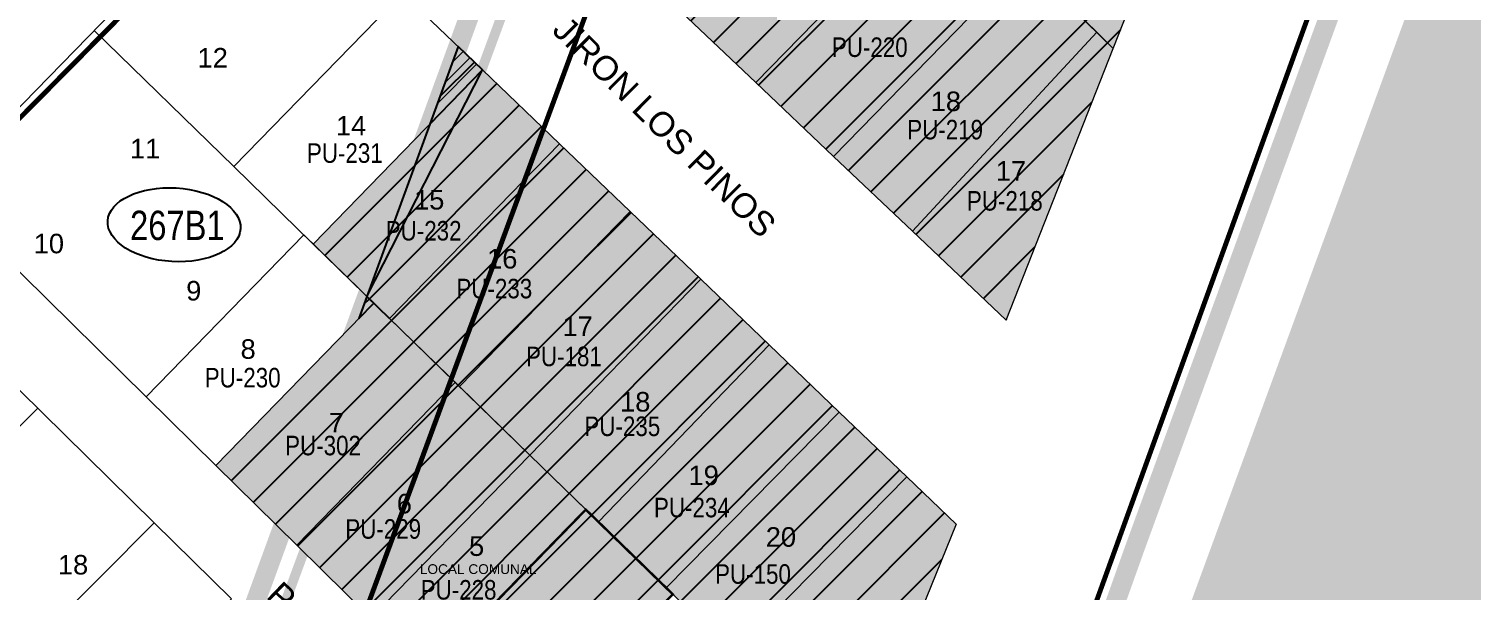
# Model space of a CAD drawing. Header units: metres. Extents: x 546056 to 547654, y 9072317 to 9075555.
# Drawn here: x 546963.8 to 547111.6, y 9074696.3 to 9074753.8 of the extents above; entities that cross this region are included whole.
import ezdxf
from ezdxf.enums import TextEntityAlignment as Align

# ---------------------------------------------------------------- set-up
doc = ezdxf.new("R2010")
doc.units = ezdxf.units.M
for name, pattern in [('ACAD_ISO10W100', [18, 12, -3, 0, -3]), ('DASHDOT', [1, 0.5, -0.25, 0, -0.25]), ('DASHED', [0.75, 0.5, -0.25])]:
    doc.linetypes.add(name, pattern=pattern)
doc.layers.get('0').update_dxf_attribs({"color": 130})
for name, color, linetype in [('0-poligonos', 7, 'DASHED'), ('3. HACHT_ADQUIRIDO', 3, 'Continuous'), ('AH LAS GAVIOTAS', 7, 'Continuous'), ('AREA PARCIAL', 9, 'Continuous'), ('CODIGO PREDIO', 5, 'Continuous'), ('ENTREGADOS A OPAT', 130, 'Continuous'), ('LOTES', 7, 'Continuous'), ('LOTES_PREDIOS', 7, 'Continuous'), ('MANZANA', 7, 'Continuous'), ('PARTIDA 11161618_MTC', 150, 'Continuous'), ('PARTIDA_P19012732', 40, 'Continuous'), ('PERIMETRICO', 1, 'Continuous'), ('VIAS', 7, 'Continuous')]:
    doc.layers.add(name, color=color, linetype=linetype)
doc.styles.add('arial', font='arial.ttf', dxfattribs={"height": 0.1})
doc.styles.add('CODIGO', font='ARIALN.TTF')

msp = doc.modelspace()

# ---------------------------------------------------------------- hatches: boundary and pattern name
at = {"true_color": 0xbdeeff, "transparency": 33554559}
h = msp.add_hatch(color=254, dxfattribs=at)
h.dxf.hatch_style = 1
h.paths.add_polyline_path([(547349.3, 9074052.99), (547347.59, 9074107.75), (547335.9, 9074188.46), (547321.31, 9074245.17), (547392.34, 9074835.03), (547386.14, 9074925.07), (547416.57, 9075031.22), (547427.05, 9075045.78), (547416.93, 9075067.03), (547415.18, 9075076.21), (547429.51, 9075118.23), (547422.26, 9075124.53), (547421.14, 9075147.77), (547434.77, 9075162.43), (547439.89, 9075179.38), (547443.64, 9075197.78), (547462.71, 9075245.98), (547577.46, 9075370.75), (547399.73, 9075531.63), (547385.41, 9075513.8), (547357.77, 9075439.43), (547355.99, 9075440.1), (546239.78, 9072396.33), (546249.8, 9072358.35), (546734.39, 9072481.83), (546808.97, 9072697.79), (546816.43, 9072719.67), (546868.02, 9072857.11), (546870.42, 9072863.77), (547105.84, 9072927.93), (547071.26, 9073050.57), (547073.1, 9073080.4), (547077.07, 9073179.84), (547032.15, 9073499.03), (547079.36, 9073627.77), (547075.7, 9073729.58), (547086.01, 9073756.98), (547074.43, 9073809.59), (547233.46, 9073846.21), (547328.77, 9073908.99)])
at = {"layer": '3. HACHT_ADQUIRIDO', "lineweight": 0, "ltscale": 0.3}
h = msp.add_hatch(color=92, dxfattribs=at)
h.dxf.hatch_style = 1
h.paths.add_polyline_path([(547078.05, 9074759.97), (547047.4, 9074789.82), (547041.75, 9074784.1), (547074.85, 9074751.84)])
h = msp.add_hatch(color=92, dxfattribs=at)
h.dxf.hatch_style = 1
h.paths.add_polyline_path([(547057.84, 9074768.42), (547050.29, 9074775.78), (547030.59, 9074755.59), (547038.24, 9074748.33)])
h = msp.add_hatch(color=92, dxfattribs=at)
h.dxf.hatch_style = 1
h.paths.add_polyline_path([(547065.7, 9074760.77), (547057.84, 9074768.42), (547038.24, 9074748.33), (547046.2, 9074740.78)])
h = msp.add_hatch(color=92, dxfattribs=at)
h.dxf.hatch_style = 1
h.paths.add_polyline_path([(547073.15, 9074753.5), (547065.7, 9074760.77), (547046.2, 9074740.78), (547054.27, 9074733.13)])
h = msp.add_hatch(color=92, dxfattribs=at)
h.dxf.hatch_style = 1
h.paths.add_polyline_path([(547074.85, 9074751.84), (547073.15, 9074753.5), (547054.27, 9074733.13), (547063.89, 9074724)])
h = msp.add_hatch(dxfattribs=at)
h.set_pattern_fill('ANSI31', color=92, scale=0.3)
h.paths.add_polyline_path([(547010.26, 9074749.63), (547007.76, 9074752.03), (547004.85, 9074744.07)])
h = msp.add_hatch(color=92, dxfattribs=at)
h.dxf.hatch_style = 1
h.paths.add_polyline_path([(547010.1, 9074749.46), (547010.19, 9074749.7), (547007.76, 9074752.03), (547004.85, 9074744.07)])
h = msp.add_hatch(color=92, dxfattribs=at)
h.dxf.hatch_style = 1
h.paths.add_polyline_path([(547000.74, 9074724.19), (547018.15, 9074742.06), (547010.26, 9074749.63), (546992.91, 9074731.81)])
h = msp.add_hatch(color=92, dxfattribs=at)
h.dxf.hatch_style = 1
h.paths.add_polyline_path([(547018.15, 9074742.06), (547025.37, 9074735.14), (547007.91, 9074717.21), (547000.74, 9074724.19)])
h = msp.add_hatch(color=92, dxfattribs=at)
h.dxf.hatch_style = 1
h.paths.add_polyline_path([(547015.09, 9074710.21), (547032.61, 9074728.2), (547025.37, 9074735.14), (547007.91, 9074717.21)])
h = msp.add_hatch(color=92, dxfattribs=at)
h.dxf.hatch_style = 1
h.paths.add_polyline_path([(547032.61, 9074728.2), (547039.61, 9074721.48), (547022.13, 9074703.36), (547015.09, 9074710.21)])
h = msp.add_hatch(color=92, dxfattribs=at)
h.dxf.hatch_style = 1
h.paths.add_polyline_path([(546999.13, 9074725.75), (546998.42, 9074726.45), (546997.59, 9074724.17)])
h = msp.add_hatch(color=92, dxfattribs=at)
h.dxf.hatch_style = 1
h.paths.add_polyline_path([(546982.94, 9074709.13), (546991.22, 9074700.97), (547007.46, 9074717.65), (546999.13, 9074725.75)])
h = msp.add_hatch(color=92, dxfattribs=at)
h.dxf.hatch_style = 1
h.paths.add_polyline_path([(547039.61, 9074721.48), (547046.79, 9074714.6), (547029.07, 9074696.6), (547022.13, 9074703.36)])
h = msp.add_hatch(color=92, dxfattribs=at)
h.dxf.hatch_style = 1
h.paths.add_polyline_path([(546991.22, 9074700.97), (546998.81, 9074693.5), (547015.09, 9074710.21), (547007.46, 9074717.65)])
h = msp.add_hatch(color=92, dxfattribs=at)
h.dxf.hatch_style = 1
h.paths.add_polyline_path([(547029.07, 9074696.6), (547035.94, 9074689.91), (547053.69, 9074707.98), (547046.79, 9074714.6)])
h = msp.add_hatch(color=92, dxfattribs=at)
h.dxf.hatch_style = 1
h.paths.add_polyline_path([(547004.52, 9074687.88), (546998.81, 9074693.5), (547015.09, 9074710.21), (547020.83, 9074704.62)])
h = msp.add_hatch(color=92, dxfattribs=at)
h.dxf.hatch_style = 1
h.paths.add_polyline_path([(547048.46, 9074677.71), (547035.94, 9074689.91), (547053.69, 9074707.98), (547058.74, 9074703.14)])
h = msp.add_hatch(color=92, dxfattribs=at)
h.dxf.hatch_style = 1
h.paths.add_polyline_path([(547029.74, 9074695.95), (547020.83, 9074704.62), (547004.52, 9074687.88), (547013.38, 9074679.16)])
h.paths.add_polyline_path([(547013.5, 9074687.76), (547022.29, 9074687.76), (547022.29, 9074690.82), (547013.5, 9074690.82)], flags=24)
h.paths.add_polyline_path([(547003.57, 9074697.75), (547016.04, 9074697.75), (547016.04, 9074699.3), (547003.57, 9074699.3)], flags=9)
h.paths.add_polyline_path([(547015.97, 9074690.11), (547018.52, 9074690.11), (547018.52, 9074693.11), (547015.97, 9074693.11)], flags=24)
at = {"layer": 'ENTREGADOS A OPAT'}
h = msp.add_hatch(dxfattribs=at)
h.set_pattern_fill('ANSI31', color=256)
h.paths.add_polyline_path([(547047.4, 9074789.82), (547044.02, 9074786.4), (547041.75, 9074784.1), (547050.29, 9074775.78), (547057.84, 9074768.42), (547074.85, 9074751.84), (547078.05, 9074759.97)])
h.paths.add_polyline_path([(547058.46, 9074776.58), (547067.24, 9074776.58), (547067.24, 9074779.64), (547058.46, 9074779.64)], flags=24)
h.paths.add_polyline_path([(547055.99, 9074773.12), (547060.12, 9074773.12), (547060.12, 9074776.18), (547055.99, 9074776.18)], flags=24)
h.paths.add_polyline_path([(547054.69, 9074769.96), (547063.48, 9074769.96), (547063.48, 9074773.02), (547054.69, 9074773.02)], flags=25)
h = msp.add_hatch(dxfattribs=at)
h.set_pattern_fill('ANSI31', color=256)
h.paths.add_polyline_path([(547057.84, 9074768.42), (547050.29, 9074775.78), (547030.59, 9074755.59), (547038.24, 9074748.33)])
h.paths.add_polyline_path([(547054.69, 9074769.96), (547063.48, 9074769.96), (547063.48, 9074773.02), (547054.69, 9074773.02)], flags=9)
h.paths.add_polyline_path([(547038.28, 9074758.21), (547047.07, 9074758.21), (547047.07, 9074761.27), (547038.28, 9074761.27)], flags=24)
h.paths.add_polyline_path([(547041.34, 9074761.39), (547045.47, 9074761.39), (547045.47, 9074764.45), (547041.34, 9074764.45)], flags=24)
h = msp.add_hatch(dxfattribs=at)
h.set_pattern_fill('ANSI31', color=256)
h.paths.add_polyline_path([(547065.7, 9074760.77), (547057.84, 9074768.42), (547038.24, 9074748.33), (547046.2, 9074740.78)])
h.paths.add_polyline_path([(547045.52, 9074750.42), (547054.31, 9074750.42), (547054.31, 9074753.48), (547045.52, 9074753.48)], flags=24)
h.paths.add_polyline_path([(547048.66, 9074753.49), (547052.79, 9074753.49), (547052.79, 9074756.55), (547048.66, 9074756.55)], flags=24)
h = msp.add_hatch(dxfattribs=at)
h.set_pattern_fill('ANSI31', color=256)
h.paths.add_polyline_path([(547073.15, 9074753.5), (547065.7, 9074760.77), (547046.2, 9074740.78), (547054.27, 9074733.13)])
h.paths.add_polyline_path([(547053.24, 9074741.97), (547062.02, 9074741.97), (547062.02, 9074745.03), (547053.24, 9074745.03)], flags=24)
h.paths.add_polyline_path([(547055.64, 9074744.87), (547059.77, 9074744.87), (547059.77, 9074747.94), (547055.64, 9074747.94)], flags=24)
h = msp.add_hatch(dxfattribs=at)
h.set_pattern_fill('ANSI31', color=256)
h.paths.add_polyline_path([(547074.85, 9074751.84), (547073.15, 9074753.5), (547054.27, 9074733.13), (547063.89, 9074724)])
h.paths.add_polyline_path([(547062.32, 9074737.8), (547066.43, 9074737.8), (547066.43, 9074740.81), (547062.32, 9074740.81)], flags=24)
h.paths.add_polyline_path([(547059.34, 9074734.68), (547068.13, 9074734.68), (547068.13, 9074737.75), (547059.34, 9074737.75)], flags=24)
h = msp.add_hatch(dxfattribs=at)
h.set_pattern_fill('ANSI31', color=256)
h.paths.add_polyline_path([(547010.1, 9074749.46), (547010.19, 9074749.7), (547007.76, 9074752.03), (547004.85, 9074744.07)])
h = msp.add_hatch(dxfattribs=at)
h.set_pattern_fill('ANSI31', color=256)
h.paths.add_polyline_path([(547016.51, 9074743.63), (547010.26, 9074749.63), (546998.42, 9074726.45), (547000.74, 9074724.19), (547014.58, 9074738.39)])
h.paths.add_polyline_path([(547004.85, 9074744.07), (546992.91, 9074731.81), (546998.42, 9074726.45)])
h.paths.add_polyline_path([(547010.26, 9074749.63), (547004.85, 9074744.07), (546998.42, 9074726.45)], flags=17)
h.paths.add_polyline_path([(546999.82, 9074731.62), (547008.61, 9074731.62), (547008.61, 9074734.69), (546999.82, 9074734.69)], flags=24)
h.paths.add_polyline_path([(547002.73, 9074734.79), (547006.86, 9074734.79), (547006.86, 9074737.86), (547002.73, 9074737.86)], flags=24)
h = msp.add_hatch(dxfattribs=at)
h.set_pattern_fill('ANSI31', color=256)
h.paths.add_polyline_path([(547025.37, 9074735.14), (547018.15, 9074742.06), (547014.58, 9074738.39), (547007.06, 9074718.03), (547007.91, 9074717.21)])
h.paths.add_polyline_path([(547014.58, 9074738.39), (547000.74, 9074724.19), (547007.06, 9074718.03)])
h.paths.add_polyline_path([(547007.06, 9074725.7), (547015.85, 9074725.7), (547015.85, 9074728.77), (547007.06, 9074728.77)], flags=9)
h.paths.add_polyline_path([(547010.2, 9074728.75), (547014.33, 9074728.75), (547014.33, 9074731.82), (547010.2, 9074731.82)], flags=24)
h = msp.add_hatch(dxfattribs=at)
h.set_pattern_fill('ANSI31', color=256)
h.paths.add_polyline_path([(547032.61, 9074728.2), (547025.37, 9074735.14), (547007.91, 9074717.21), (547015.09, 9074710.21)])
h.paths.add_polyline_path([(547014.19, 9074718.75), (547022.98, 9074718.75), (547022.98, 9074721.82), (547014.19, 9074721.82)], flags=24)
h.paths.add_polyline_path([(547017.93, 9074721.89), (547022.05, 9074721.89), (547022.05, 9074724.9), (547017.93, 9074724.9)], flags=24)
h = msp.add_hatch(dxfattribs=at)
h.set_pattern_fill('ANSI31', color=256)
h.paths.add_polyline_path([(547039.61, 9074721.48), (547032.61, 9074728.2), (547015.09, 9074710.21), (547022.13, 9074703.36)])
h.paths.add_polyline_path([(547020.18, 9074711.6), (547028.97, 9074711.6), (547028.97, 9074714.66), (547020.18, 9074714.66)], flags=24)
h.paths.add_polyline_path([(547023.82, 9074714.12), (547027.95, 9074714.12), (547027.95, 9074717.18), (547023.82, 9074717.18)], flags=24)
h = msp.add_hatch(dxfattribs=at)
h.set_pattern_fill('ANSI31', color=256)
h.paths.add_polyline_path([(546998.42, 9074726.45), (546997.59, 9074724.17), (546999.13, 9074725.75)])
h = msp.add_hatch(dxfattribs=at)
h.set_pattern_fill('ANSI31', color=256)
h.paths.add_polyline_path([(547007.06, 9074718.03), (547000.74, 9074724.19), (546999.13, 9074725.75), (546997.59, 9074724.17), (546989.68, 9074702.49), (546991.22, 9074700.97), (547006.59, 9074716.76)])
h.paths.add_polyline_path([(546997.59, 9074724.17), (546982.94, 9074709.13), (546989.68, 9074702.49)])
h.paths.add_polyline_path([(546989.52, 9074709.64), (546998.31, 9074709.64), (546998.31, 9074712.7), (546989.52, 9074712.7)], flags=9)
h.paths.add_polyline_path([(546994.01, 9074712.03), (546996.56, 9074712.03), (546996.56, 9074714.99), (546994.01, 9074714.99)], flags=24)
h = msp.add_hatch(dxfattribs=at)
h.set_pattern_fill('ANSI31', color=256)
h.paths.add_polyline_path([(547007.91, 9074717.21), (547007.46, 9074717.65), (547006.6, 9074716.76), (546998.22, 9074694.08), (546998.81, 9074693.5), (547015.09, 9074710.21)])
h.paths.add_polyline_path([(547006.59, 9074716.76), (547007.06, 9074718.03), (547000.74, 9074724.19), (546999.13, 9074725.75), (546997.59, 9074724.17), (546989.68, 9074702.49), (546991.22, 9074700.97)])
h.paths.add_polyline_path([(547006.59, 9074716.76), (546991.22, 9074700.97), (546998.22, 9074694.08)])
h.paths.add_polyline_path([(547003.57, 9074697.75), (547016.04, 9074697.75), (547016.04, 9074699.3), (547003.57, 9074699.3)], flags=9)
h.paths.add_polyline_path([(546995.68, 9074701.1), (547004.47, 9074701.1), (547004.47, 9074704.16), (546995.68, 9074704.16)], flags=24)
h.paths.add_polyline_path([(547000.96, 9074703.69), (547003.53, 9074703.69), (547003.53, 9074706.76), (547000.96, 9074706.76)], flags=24)
h.paths.add_polyline_path([(546989.52, 9074709.64), (546998.31, 9074709.64), (546998.31, 9074712.7), (546989.52, 9074712.7)], flags=9)
h.paths.add_polyline_path([(546994.01, 9074712.03), (546996.56, 9074712.03), (546996.56, 9074714.99), (546994.01, 9074714.99)], flags=24)
h = msp.add_hatch(dxfattribs=at)
h.set_pattern_fill('ANSI31', color=256)
h.paths.add_polyline_path([(547046.79, 9074714.6), (547039.61, 9074721.48), (547022.13, 9074703.36), (547029.07, 9074696.6)])
h.paths.add_polyline_path([(547027.3, 9074703.29), (547036.09, 9074703.29), (547036.09, 9074706.35), (547027.3, 9074706.35)], flags=24)
h.paths.add_polyline_path([(547030.83, 9074706.58), (547034.96, 9074706.58), (547034.96, 9074709.64), (547030.83, 9074709.64)], flags=24)
h = msp.add_hatch(dxfattribs=at)
h.set_pattern_fill('ANSI31', color=256)
h.paths.add_polyline_path([(547053.69, 9074707.98), (547046.79, 9074714.6), (547029.07, 9074696.6), (547029.74, 9074695.95), (547035.94, 9074689.91)])
h.paths.add_polyline_path([(547033.55, 9074696.48), (547042.34, 9074696.48), (547042.34, 9074699.55), (547033.55, 9074699.55)], flags=24)
h.paths.add_polyline_path([(547038.75, 9074700.27), (547042.88, 9074700.27), (547042.88, 9074703.33), (547038.75, 9074703.33)], flags=24)
h = msp.add_hatch(dxfattribs=at)
h.set_pattern_fill('ANSI31', color=256)
h.paths.add_polyline_path([(547015.09, 9074710.21), (546998.81, 9074693.5), (547004.52, 9074687.88), (547020.83, 9074704.62)])
h.paths.add_polyline_path([(547003.57, 9074697.75), (547016.04, 9074697.75), (547016.04, 9074699.3), (547003.57, 9074699.3)], flags=24)
h.paths.add_polyline_path([(547003.41, 9074694.87), (547012.19, 9074694.87), (547012.19, 9074697.93), (547003.41, 9074697.93)], flags=24)
h.paths.add_polyline_path([(547008.38, 9074699.35), (547010.93, 9074699.35), (547010.93, 9074702.36), (547008.38, 9074702.36)], flags=24)
h = msp.add_hatch(dxfattribs=at)
h.set_pattern_fill('ANSI31', color=256)
h.paths.add_polyline_path([(547058.74, 9074703.14), (547053.69, 9074707.98), (547035.94, 9074689.91), (547037.39, 9074688.5), (547044.95, 9074681.13), (547048.47, 9074677.71)])
h.paths.add_polyline_path([(547043.61, 9074689.63), (547052.4, 9074689.63), (547052.4, 9074692.7), (547043.61, 9074692.7)], flags=24)
h.paths.add_polyline_path([(547046.58, 9074692.82), (547050.69, 9074692.82), (547050.69, 9074695.84), (547046.58, 9074695.84)], flags=24)
h = msp.add_hatch(dxfattribs=at)
h.set_pattern_fill('ANSI31', color=256)
h.paths.add_polyline_path([(547029.74, 9074695.95), (547020.83, 9074704.62), (547004.52, 9074687.88), (547013.38, 9074679.16)])
h.paths.add_polyline_path([(547013.5, 9074687.76), (547022.29, 9074687.76), (547022.29, 9074690.82), (547013.5, 9074690.82)], flags=24)
h.paths.add_polyline_path([(547003.57, 9074697.75), (547016.04, 9074697.75), (547016.04, 9074699.3), (547003.57, 9074699.3)], flags=9)
h.paths.add_polyline_path([(547015.97, 9074690.11), (547018.52, 9074690.11), (547018.52, 9074693.11), (547015.97, 9074693.11)], flags=24)

# ---------------------------------------------------------------- linework, layer by layer
at = {"color": 6, "const_width": 2}
msp.add_lwpolyline([(547321.31, 9074245.17), (547392.34, 9074835.03), (547597.56, 9075354.76), (547577.46, 9075370.75), (547399.73, 9075531.63), (547385.41, 9075513.8), (547325.66, 9075439.44), (547216.73, 9075324.66), (546767.97, 9074094.98)], dxfattribs=at)
at = {"layer": '0-poligonos', "ltscale": 5, "const_width": 2}
for points in [[(547216.73, 9075324.66), (546767.97, 9074094.98)], [(546900.5, 9074221.84), (546927.9, 9074294.83), (546984.72, 9074447.28), (547001.38, 9074492.07), (547038.87, 9074594.84), (547060.37, 9074654), (547077.12, 9074700.87), (547108.38, 9074786.44), (547147.83, 9074895.24)], [(546900.5, 9074221.84), (546927.9, 9074294.83), (546984.72, 9074447.28), (547001.38, 9074492.07), (547038.87, 9074594.84), (547060.37, 9074654), (547077.12, 9074700.87), (547108.38, 9074786.44), (547147.83, 9074895.24)]]:
    msp.add_lwpolyline(points, dxfattribs=at)
at = {"layer": '3. HACHT_ADQUIRIDO', "color": 3, "lineweight": 0, "const_width": 0.25}
msp.add_lwpolyline([(547004.52, 9074687.88), (547013.38, 9074679.16), (547029.74, 9074695.95), (547020.83, 9074704.62)], close=True, dxfattribs=at)
at = {"layer": 'AH LAS GAVIOTAS', "color": 0, "linetype": 'DASHDOT', "ltscale": 20, "const_width": 0.25}
msp.add_lwpolyline([(547145.21, 9075118.09), (547205.18, 9075059.8), (547028.25, 9074571.38), (546902.88, 9074698.3), (547072.49, 9074871.4), (546982.45, 9074957.07)], close=True, dxfattribs=at)
at = {"layer": 'AREA PARCIAL'}
for points in [[(547007.76, 9074752.03), (547004.85, 9074744.07), (547010.26, 9074749.63)], [(546999.13, 9074725.75), (546998.42, 9074726.45), (546997.59, 9074724.17)]]:
    msp.add_lwpolyline(points, close=True, dxfattribs=at)
for points in [[(547000.74, 9074724.19), (546998.42, 9074726.45), (547010.26, 9074749.63)], [(547004.85, 9074744.07), (546998.42, 9074726.45)]]:
    msp.add_lwpolyline(points, dxfattribs=at)
at = {"layer": 'LOTES_PREDIOS', "linetype": 'Continuous', "lineweight": 0}
for p, q in [((546987.68, 9074771.29, 157.91), (546954.41, 9074737.21, 157.36)), ((546970.47, 9074753.66, 157.44), (546984.78, 9074739.73, 157.47)), ((546954.41, 9074737.21, 157.36), (546975.81, 9074716.15, 157.18)), ((546948, 9074731.4, 157.54), (546976.61, 9074703.28, 157.51)), ((547032.61, 9074728.2), (547039.61, 9074721.48)), ((546964.7, 9074714.99, 157.51), (546948.29, 9074698.53, 157.47))]:
    msp.add_line(p, q, dxfattribs=at).dxf.unprotected_set("ltscale", 0)
at = {"layer": 'LOTES_PREDIOS', "color": 250, "linetype": 'Continuous', "lineweight": 0}
for points in [[(547078.05, 9074759.97), (547047.4, 9074789.82), (547041.75, 9074784.1), (547074.85, 9074751.84)], [(547057.84, 9074768.42), (547050.29, 9074775.78), (547030.59, 9074755.59), (547038.24, 9074748.33)], [(547065.7, 9074760.77), (547057.84, 9074768.42), (547038.24, 9074748.33), (547046.2, 9074740.78)], [(547073.15, 9074753.5), (547065.7, 9074760.77), (547046.2, 9074740.78), (547054.27, 9074733.13)], [(547002.07, 9074757.48), (547010.26, 9074749.63), (546992.91, 9074731.81), (546984.78, 9074739.73)], [(547000.74, 9074724.19), (547018.15, 9074742.06), (547010.26, 9074749.63), (546992.91, 9074731.81)], [(547018.15, 9074742.06), (547025.37, 9074735.14), (547007.91, 9074717.21), (547000.74, 9074724.19)], [(547015.09, 9074710.21), (547032.61, 9074728.2), (547025.37, 9074735.14), (547007.91, 9074717.21)], [(546975.81, 9074716.15), (546982.94, 9074709.13), (546999.13, 9074725.75), (546991.96, 9074732.74)], [(547032.61, 9074728.2), (547039.61, 9074721.48), (547022.13, 9074703.36), (547015.09, 9074710.21)], [(546982.94, 9074709.13), (546991.22, 9074700.97), (547007.46, 9074717.65), (546999.13, 9074725.75)], [(547039.61, 9074721.48), (547046.79, 9074714.6), (547029.07, 9074696.6), (547022.13, 9074703.36)], [(546991.22, 9074700.97), (546998.81, 9074693.5), (547015.09, 9074710.21), (547007.46, 9074717.65)], [(547029.07, 9074696.6), (547035.94, 9074689.91), (547053.69, 9074707.98), (547046.79, 9074714.6)], [(547004.52, 9074687.88), (546998.81, 9074693.5), (547015.09, 9074710.21), (547020.83, 9074704.62)], [(546984.54, 9074695.49), (546976.61, 9074703.28), (546960.13, 9074686.73), (546968, 9074678.89)]]:
    msp.add_lwpolyline(points, close=True, dxfattribs=at).dxf.unprotected_set("ltscale", 0)
for points in [[(547073.15, 9074753.5), (547054.27, 9074733.13), (547063.89, 9074724), (547074.85, 9074751.84)], [(547074.85, 9074751.84), (547073.15, 9074753.5)]]:
    msp.add_lwpolyline(points, dxfattribs=at).dxf.unprotected_set("ltscale", 0)
at = {"layer": 'LOTES_PREDIOS', "color": 250, "linetype": 'Continuous', "lineweight": 0, "elevation": 156.67}
msp.add_lwpolyline([(547048.46, 9074677.71), (547035.94, 9074689.91), (547053.69, 9074707.98), (547058.74, 9074703.14)], close=True, dxfattribs=at).dxf.unprotected_set("ltscale", 0)
at = {"layer": 'MANZANA'}
msp.add_ellipse((546978.67, 9074733.78), major_axis=(6.8, -0.4), ratio=0.553865, start_param=-3.141592653589793, end_param=3.141592653589793, dxfattribs=at)
at = {"layer": 'PARTIDA 11161618_MTC', "const_width": 0.5}
msp.add_lwpolyline([(547356.67, 9075478.03), (547325.66, 9075439.44), (547240.05, 9075349.23), (546907.66, 9074448.73), (546899.85, 9074456.36), (546767.97, 9074094.98), (546561.61, 9074000.19), (546516.25, 9073875.9), (546540.05, 9073824.76), (546422.46, 9073502.5), (546440.76, 9073495.82), (546414.1, 9073422.75), (546482.53, 9073375.31), (546489.27, 9073387.67), (546503.78, 9073378.8), (546543.27, 9073464.65), (546549.95, 9073460.34), (546511.5, 9073355.22), (546572.43, 9073312.99)], close=True, dxfattribs=at)
at = {"layer": 'PARTIDA_P19012732', "const_width": 0.5}
msp.add_lwpolyline([(547049.02, 9074831.71), (546977.75, 9074638.62), (546917.05, 9074698.44), (547049.02, 9074831.71)], close=True, dxfattribs=at)
at = {"layer": 'PERIMETRICO', "color": 41, "linetype": 'ACAD_ISO10W100', "ltscale": 0.25, "true_color": 0xf4ee51, "const_width": 1}
msp.add_lwpolyline([(547039.34, 9074828.68), (547033.62, 9074822.9), (546966, 9074637.62), (546968.07, 9074635.59)], close=True, dxfattribs=at)

# ---------------------------------------------------------------- texts
at = {"layer": 'CODIGO PREDIO', "style": 'CODIGO'}
for s, p in [('PU-220', (547049.91, 9074751.96, 156.67)), ('PU-219', (547057.63, 9074743.52, 156.67)), ('PU-231', (546996.15, 9074741.12, 156.67)), ('PU-218', (547063.74, 9074736.23, 156.67)), ('PU-232', (547004.22, 9074733.17, 156.67)), ('PU-233', (547011.46, 9074727.25, 156.67)), ('PU-181', (547018.59, 9074720.3, 156.67)), ('PU-230', (546985.69, 9074718.13, 156.67)), ('PU-235', (547024.57, 9074713.15, 156.67)), ('PU-302', (546993.92, 9074711.18, 156.67)), ('PU-234', (547031.69, 9074704.83, 156.67)), ('PU-229', (547000.08, 9074702.64, 156.67)), ('PU-150', (547037.95, 9074698.03, 156.67)), ('PU-228', (547007.8, 9074696.41, 156.67))]:
    msp.add_text(s, height=2, dxfattribs=at).set_placement(p, align=Align.MIDDLE_CENTER)
at = {"layer": 'LOTES', "lineweight": 0, "style": 'arial'}
for s, p in [('12', (546982.62, 9074750.88)), ('11', (546975.7, 9074741.58)), ('10', (546965.84, 9074731.86)), ('9', (546980.68, 9074727.03)), ('17', (547019.99, 9074723.39)), ('8', (546986.25, 9074721.06)), ('6', (547002.25, 9074705.24)), ('20', (547040.81, 9074701.82)), ('18', (546968.32, 9074698.98))]:
    msp.add_text(s, height=2, dxfattribs=at).set_placement(p, align=Align.MIDDLE_CENTER)
at = {"layer": 'LOTES', "color": 7, "lineweight": 0, "style": 'arial'}
for s, height, p in [('18', 2, (547057.7, 9074746.42)), ('14', 2, (546996.79, 9074743.92)), ('17', 2, (547064.37, 9074739.3)), ('15', 2, (547004.79, 9074736.34)), ('16', 2, (547012.27, 9074730.3)), ('18', 2, (547025.89, 9074715.66)), ('7', 2, (546995.29, 9074713.52)), ('19', 2, (547032.9, 9074708.13)), ('5', 2, (547009.65, 9074700.88)), ('LOCAL COMUNAL', 1, (547009.81, 9074698.53))]:
    msp.add_text(s, height=height, dxfattribs=at).set_placement(p, align=Align.MIDDLE_CENTER)
at = {"layer": 'MANZANA', "style": 'arial', "width": 0.8}
msp.add_text('267B1', height=3, dxfattribs=at).set_placement((546979, 9074733.72), align=Align.MIDDLE_CENTER)
at = {"layer": 'VIAS', "color": 7, "style": 'arial'}
for s, rotation, p in [('JIRON LOS PINOS', 315.3052, (547017.26, 9074753.56)), ('PASAJE AEROPUERTO', 316.178, (546987.98, 9074695.66))]:
    msp.add_text(s, height=2.5, rotation=rotation, dxfattribs=at).set_placement(p)

doc.saveas('drawing.dxf')
